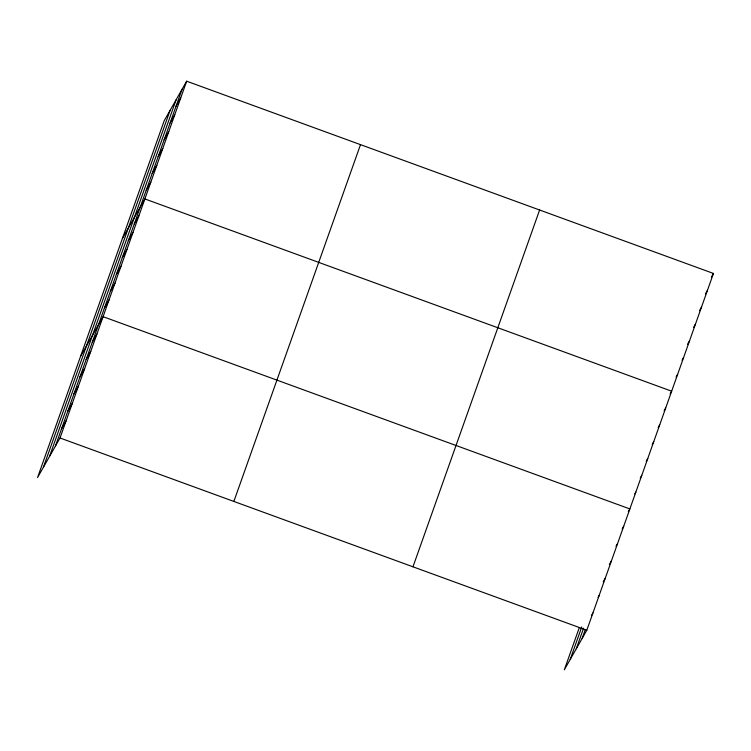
<?xml version="1.0" encoding="UTF-8"?>
<svg xmlns="http://www.w3.org/2000/svg" width="751" height="751" viewBox="0 0 751 751"><rect width="100%" height="100%" fill="white"/><g stroke="black" fill="none" stroke-linecap="round" stroke-linejoin="round"><path stroke-width="1.13" d="M43.436 467.188L170.083 110.397M49.5 456.514L176.147 99.723M55.386 446.16L182.033 89.36M186.67 81.202L164.197 120.751L37.55 477.552L60.024 437.993L186.67 81.202L713.45 273.448L586.803 630.249L564.33 669.798L579.321 627.564M233.861 501.433L360.508 144.643M412.966 566.798L539.612 210.008M570.216 659.444L581.743 626.954M576.28 648.77L583.583 628.193M582.156 638.406L585.236 629.742M176.063 106.182L180.7 98.015M170.092 123.004L174.73 114.837M164.122 139.827L168.759 131.66M158.151 156.64L162.789 148.482M152.181 173.462L156.818 165.295M146.21 190.285L150.848 182.118M122.404 238.499L144.877 198.94L671.657 391.196L670.108 393.918M134.269 223.929L138.907 215.762M128.299 240.742L132.936 232.575M122.329 257.565L126.966 249.398M116.358 274.387L120.995 266.22M110.388 291.21L115.025 283.043M104.417 308.023L109.055 299.865M80.61 356.237L103.084 316.678L629.864 508.934L628.315 511.656M92.289 342.174L96.935 334.007M86.14 359.504L90.777 351.337M79.991 376.833L84.628 368.666M73.842 394.162L78.479 386.005M67.684 411.492L72.321 403.334M61.535 428.821L66.172 420.663M711.385 277.081L713.45 273.448M705.414 293.904L707.48 290.271M699.444 310.726L701.509 307.093M693.473 327.539L695.539 323.916M687.503 344.362L689.568 340.738M682.049 360.273L683.598 357.551M676.078 377.096L677.627 374.373M664.137 410.741L665.686 408.018M658.167 427.554L659.716 424.831M652.197 444.376L653.745 441.654M646.226 461.198L647.775 458.476M640.256 478.021L641.805 475.299M634.802 493.933L635.834 492.112M622.166 528.986L623.705 526.263M616.008 546.315L617.557 543.593M609.343 564.555L611.408 560.922M603.194 581.884L605.25 578.251M598.068 597.402L599.101 595.581M591.403 615.632L592.952 612.919M60.024 437.993L586.803 630.249"/></g></svg>
